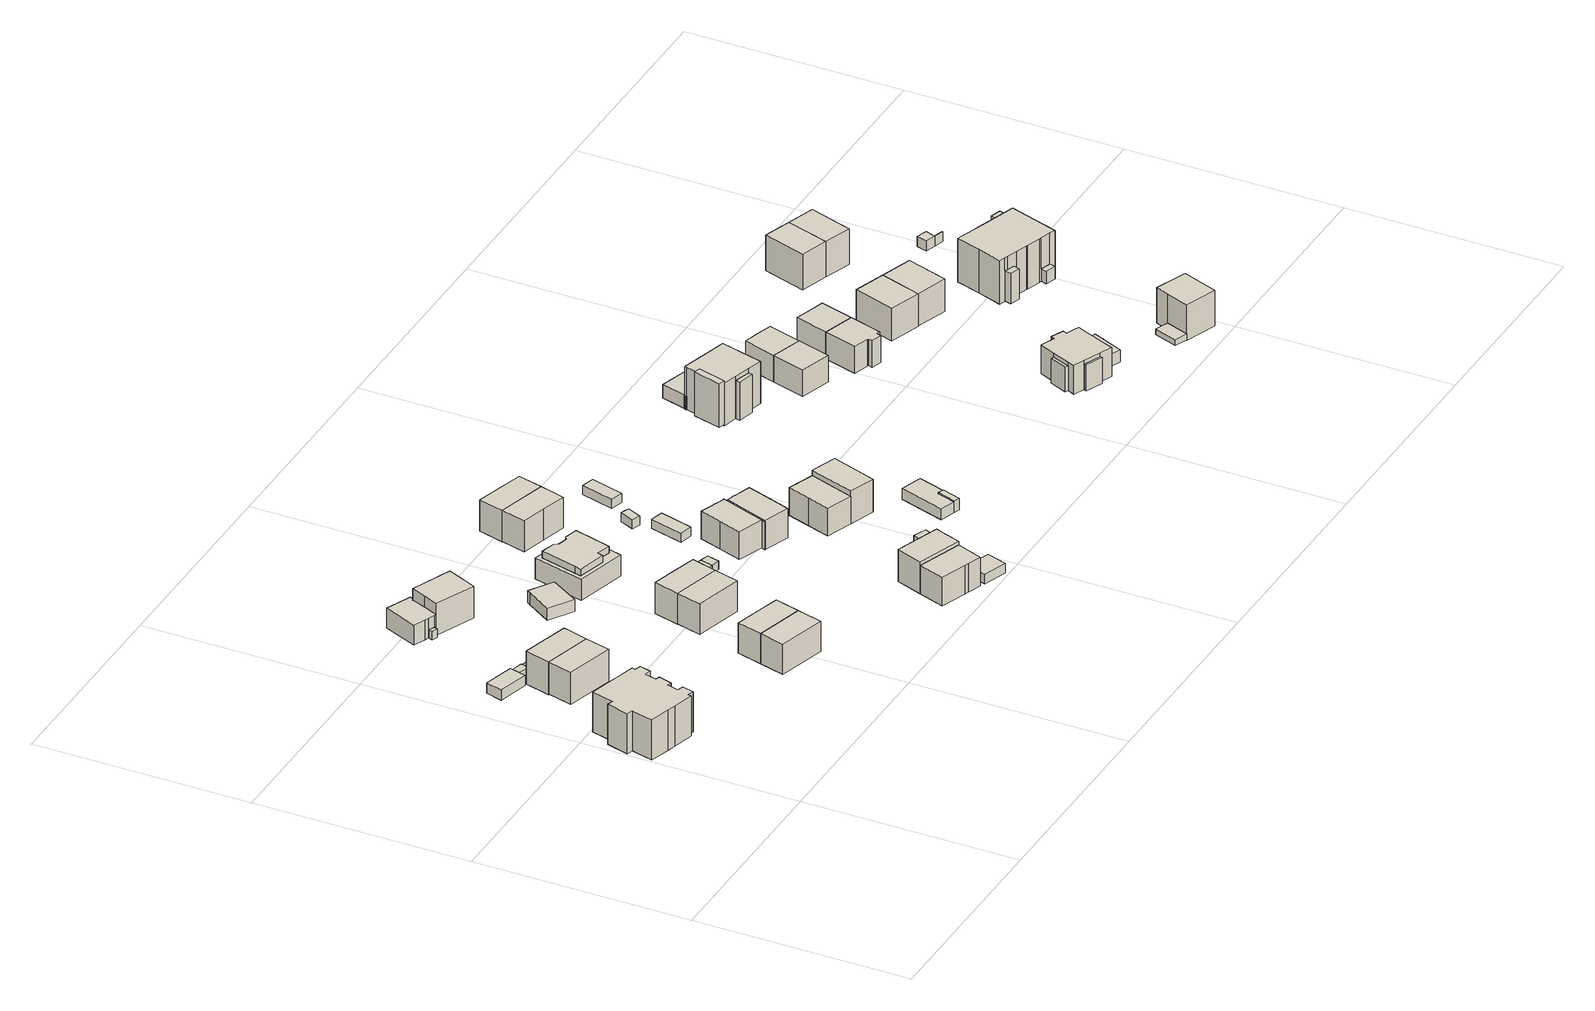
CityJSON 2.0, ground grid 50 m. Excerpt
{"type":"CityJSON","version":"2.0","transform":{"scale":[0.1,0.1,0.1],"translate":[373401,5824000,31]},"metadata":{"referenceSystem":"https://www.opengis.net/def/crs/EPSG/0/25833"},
"CityObjects":{
"building1":{"type":"Building","attributes":{"Gemeindeschluessel":"11000005","BezugspunktDach":"2200","function":"31001_1010","measuredHeight":11.23,"storeysAboveGround":1},"address":[{"country":"Germany","locality":"Berlin","thoroughfareNumber":"18","thoroughfareName":"Hamburger Straße"}],"geometry":[{"type":"Solid","lod":"1","boundaries":[[[[0,1,2,3,4,5,6,7,8,9,10,11,12,13,14,15,16,17,18,19,20,21,22,23]],[[24,25,26,27,28,29,30,31,32,33,34,35,36,37,38,39,40,41,42,43,44,45,46,47]],[[24,47,23,22]],[[25,24,22,21]],[[26,25,21,20]],[[27,26,20,19]],[[28,27,19,18]],[[29,28,18,17]],[[30,29,17,16]],[[31,30,16,15]],[[32,31,15,14]],[[33,32,14,13]],[[34,33,13,12]],[[35,34,12,11]],[[36,35,11,10]],[[37,36,10,9]],[[38,37,9,8]],[[39,38,8,7]],[[40,39,7,6]],[[41,40,6,5]],[[42,41,5,4]],[[43,42,4,3]],[[44,43,3,2]],[[45,44,2,1]],[[46,45,1,0]],[[47,46,0,23]]]]}]},
"building2":{"type":"Building","attributes":{"Gemeindeschluessel":"11000005","BezugspunktDach":"2200","function":"51009_1611","measuredHeight":2.42,"storeysAboveGround":0},"address":[{"country":"Germany","locality":"Berlin"}],"geometry":[{"type":"Solid","lod":"1","boundaries":[[[[48,49,50,51,52]],[[53,54,55,56,57]],[[53,57,52,51]],[[54,53,51,50]],[[55,54,50,49]],[[56,55,49,48]],[[57,56,48,52]]]]}]},
"building3":{"type":"Building","attributes":{"Gemeindeschluessel":"11000005","BezugspunktDach":"2200","function":"31001_1010","measuredHeight":9.14,"storeysAboveGround":1},"address":[{"country":"Germany","locality":"Berlin","thoroughfareNumber":"18E","thoroughfareName":"Hamburger Straße"}],"geometry":[{"type":"Solid","lod":"1","boundaries":[[[[58,59,60,61,62]],[[63,64,65,66,67]],[[63,67,62,61]],[[64,63,61,60]],[[65,64,60,59]],[[66,65,59,58]],[[67,66,58,62]]]]}]},
"building4":{"type":"Building","attributes":{"Gemeindeschluessel":"11000005","BezugspunktDach":"2200","function":"31001_1000","measuredHeight":2.07,"storeysAboveGround":1},"address":[{"country":"Germany","locality":"Berlin","thoroughfareNumber":"18F (2)","thoroughfareName":"Hamburger Straße"}],"geometry":[{"type":"Solid","lod":"1","boundaries":[[[[68,69,70,71,72,73]],[[74,75,76,77,78,79]],[[74,79,73,72]],[[75,74,72,71]],[[76,75,71,70]],[[77,76,70,69]],[[78,77,69,68]],[[79,78,68,73]]]]}]},
"building5":{"type":"Building","attributes":{"Gemeindeschluessel":"11000005","BezugspunktDach":"2200","function":"31001_1010","measuredHeight":9.33,"storeysAboveGround":1},"address":[{"country":"Germany","locality":"Berlin","thoroughfareNumber":"18F","thoroughfareName":"Hamburger Straße"}],"geometry":[{"type":"Solid","lod":"1","boundaries":[[[[59,80,81,82,61]],[[83,84,85,86,87]],[[83,87,61,82]],[[84,83,82,81]],[[85,84,81,80]],[[86,85,80,59]],[[87,86,59,61]]]]}]},
"building6":{"type":"Building","attributes":{"Gemeindeschluessel":"11000005","BezugspunktDach":"2200","function":"51009_1610","measuredHeight":1.87,"storeysAboveGround":0},"address":[{"country":"Germany","locality":"Berlin"}],"geometry":[{"type":"Solid","lod":"1","boundaries":[[[[88,89,70,69]],[[90,91,92,93]],[[90,93,69,70]],[[91,90,70,89]],[[92,91,89,88]],[[93,92,88,69]]]]}]},
"building7":{"type":"Building","attributes":{"Gemeindeschluessel":"11000005","BezugspunktDach":"2200","function":"51009_1610","measuredHeight":2,"storeysAboveGround":0},"address":[{"country":"Germany","locality":"Berlin"}],"geometry":[{"type":"Solid","lod":"1","boundaries":[[[[94,95,96,97]],[[98,99,100,101]],[[98,101,97,96]],[[99,98,96,95]],[[100,99,95,94]],[[101,100,94,97]]]]}]},
"building8":{"type":"Building","attributes":{"Gemeindeschluessel":"11000005","BezugspunktDach":"2200","function":"31001_1010","measuredHeight":8.6,"storeysAboveGround":1},"address":[{"country":"Germany","locality":"Berlin","thoroughfareNumber":"18A","thoroughfareName":"Hamburger Straße"}],"geometry":[{"type":"Solid","lod":"1","boundaries":[[[[102,103,104,105,106]],[[107,108,109,110,111]],[[107,111,106,105]],[[108,107,105,104]],[[109,108,104,103]],[[110,109,103,102]],[[111,110,102,106]]]]}]},
"building9":{"type":"Building","attributes":{"Gemeindeschluessel":"11000005","function":"31001_1010"},"address":[{"country":"Germany","locality":"Berlin","thoroughfareNumber":"20, 20A","thoroughfareName":"Hamburger Straße"}],"children":["building9-1","building9-2"]},
"building9-1":{"type":"BuildingPart","attributes":{"BezugspunktDach":"2200","measuredHeight":8.59,"storeysAboveGround":2},"parents":["building9"],"geometry":[{"type":"MultiSurface","lod":"1","boundaries":[[[112,113,114,115,116,117,118]],[[119,120,121,122,123,124,125]],[[126,127,118,117]],[[119,125,128,129]],[[130,131,126,117,116]],[[120,119,129,132]],[[133,131,132,134,135,121,120,116,115]],[[122,121,115,114]],[[123,122,114,113]],[[124,123,113,112]],[[125,124,112,118]],[[129,128,127,126]],[[132,129,126,131,130]],[[135,134,132,131,133]]]}]},
"building9-2":{"type":"BuildingPart","attributes":{"BezugspunktDach":"2200","measuredHeight":5.78,"storeysAboveGround":2},"parents":["building9"],"geometry":[{"type":"MultiSurface","lod":"1","boundaries":[[[136,137,138,127,131,133,139,140,141,142]],[[143,144,145,134,132,128,99,98,146,147]],[[143,147,142,141]],[[144,143,141,140]],[[145,144,140,139]],[[134,145,139,133]],[[99,128,127,138]],[[98,99,138,137]],[[146,98,137,136]],[[147,146,136,142]],[[132,134,133,131]],[[128,129,126,127]],[[132,148,131,126,149,129]]]}]},
"building10":{"type":"Building","attributes":{"Gemeindeschluessel":"11000005","BezugspunktDach":"2200","function":"31001_1010","measuredHeight":8.55,"storeysAboveGround":1},"address":[{"country":"Germany","locality":"Berlin","thoroughfareNumber":"18B","thoroughfareName":"Hamburger Straße"}],"geometry":[{"type":"Solid","lod":"1","boundaries":[[[[103,150,151,152,105]],[[153,154,155,109,107]],[[153,107,105,152]],[[154,153,152,151]],[[155,154,151,150]],[[109,155,150,103]],[[107,109,103,105]]]]}]},
"building11":{"type":"Building","attributes":{"Gemeindeschluessel":"11000005","BezugspunktDach":"2200","function":"31001_2463","measuredHeight":2.84,"storeysAboveGround":1},"address":[{"country":"Germany","locality":"Berlin","thoroughfareNumber":"18G (1)","thoroughfareName":"Hamburger Straße"}],"geometry":[{"type":"Solid","lod":"1","boundaries":[[[[156,157,158,159,160]],[[161,162,163,164,165]],[[161,165,160,159]],[[162,161,159,158]],[[163,162,158,157]],[[164,163,157,156]],[[165,164,156,160]]]]}]},
"building12":{"type":"Building","attributes":{"Gemeindeschluessel":"11000005","BezugspunktDach":"2200","function":"31001_1010","measuredHeight":8.73,"storeysAboveGround":1},"address":[{"country":"Germany","locality":"Berlin","thoroughfareNumber":"18C","thoroughfareName":"Hamburger Straße"}],"geometry":[{"type":"Solid","lod":"1","boundaries":[[[[166,167,168,169,170]],[[171,172,173,174,175]],[[171,175,170,169]],[[172,171,169,168]],[[173,172,168,167]],[[174,173,167,166]],[[175,174,166,170]]]]}]},
"building13":{"type":"Building","attributes":{"Gemeindeschluessel":"11000005","BezugspunktDach":"2200","function":"31001_1010","measuredHeight":8.84,"storeysAboveGround":1},"address":[{"country":"Germany","locality":"Berlin","thoroughfareNumber":"18D","thoroughfareName":"Hamburger Straße"}],"geometry":[{"type":"Solid","lod":"1","boundaries":[[[[167,176,177,178,169]],[[179,180,181,182,183]],[[179,183,169,178]],[[180,179,178,177]],[[181,180,177,176]],[[182,181,176,167]],[[183,182,167,169]]]]}]},
"building14":{"type":"Building","attributes":{"Gemeindeschluessel":"11000005","BezugspunktDach":"2200","function":"51009_1610","measuredHeight":5.02,"storeysAboveGround":0},"address":[{"country":"Germany","locality":"Berlin"}],"geometry":[{"type":"Solid","lod":"1","boundaries":[[[[184,185,186,187],[188,189,190,191,192,193,194,195,196,197]],[[198,199,200,201],[202,203,204,205,206,207,208,209,210,211]],[[198,201,187,186]],[[199,198,186,185]],[[200,199,185,184]],[[201,200,184,187]],[[202,211,197,196]],[[203,202,196,195]],[[204,203,195,194]],[[205,204,194,193]],[[206,205,193,192]],[[207,206,192,191]],[[208,207,191,190]],[[209,208,190,189]],[[210,209,189,188]],[[211,210,188,197]]]]}]},
"building15":{"type":"Building","attributes":{"Gemeindeschluessel":"11000005","BezugspunktDach":"2200","function":"31001_1010","measuredHeight":7.11,"storeysAboveGround":1},"address":[{"country":"Germany","locality":"Berlin","thoroughfareNumber":"18G","thoroughfareName":"Hamburger Straße"}],"geometry":[{"type":"Solid","lod":"1","boundaries":[[[[212,213,214,215,216,217,218,219,220,221,222,223]],[[224,225,226,227,228,229,230,231,232,233,234,235]],[[224,235,223,222]],[[225,224,222,221]],[[226,225,221,220]],[[227,226,220,219]],[[228,227,219,218]],[[229,228,218,217]],[[230,229,217,216]],[[231,230,216,215]],[[232,231,215,214]],[[233,232,214,213]],[[234,233,213,212]],[[235,234,212,223]]]]}]},
"building16":{"type":"Building","attributes":{"Gemeindeschluessel":"11000005","BezugspunktDach":"2200","function":"51009_1610","measuredHeight":2.02,"storeysAboveGround":0},"address":[{"country":"Germany","locality":"Berlin"}],"geometry":[{"type":"Solid","lod":"1","boundaries":[[[[236,237,238,239]],[[240,241,242,243]],[[240,243,239,238]],[[241,240,238,237]],[[242,241,237,236]],[[243,242,236,239]]]]}]},
"building17":{"type":"Building","attributes":{"Gemeindeschluessel":"11000005","BezugspunktDach":"2200","function":"31001_1010","measuredHeight":9.98,"storeysAboveGround":1},"address":[{"country":"Germany","locality":"Berlin","thoroughfareNumber":"35E","thoroughfareName":"Albrechtshofer Weg"}],"geometry":[{"type":"Solid","lod":"1","boundaries":[[[[244,245,246,247,248,249]],[[250,251,252,253,254,255]],[[250,255,249,248]],[[251,250,248,247]],[[252,251,247,246]],[[253,252,246,245]],[[254,253,245,244]],[[255,254,244,249]]]]}]},
"building18":{"type":"Building","attributes":{"Gemeindeschluessel":"11000005","BezugspunktDach":"2200","function":"31001_1000","measuredHeight":2.02,"storeysAboveGround":1},"address":[{"country":"Germany","locality":"Berlin","thoroughfareNumber":"18D (1)","thoroughfareName":"Hamburger Straße"}],"geometry":[{"type":"Solid","lod":"1","boundaries":[[[[256,257,237,236]],[[241,258,259,242]],[[241,242,236,237]],[[258,241,237,257]],[[259,258,257,256]],[[242,259,256,236]]]]}]},
"building19":{"type":"Building","attributes":{"Gemeindeschluessel":"11000005","BezugspunktDach":"2200","function":"31001_1010","measuredHeight":7.83,"storeysAboveGround":1},"address":[{"country":"Germany","locality":"Berlin","thoroughfareNumber":"35D","thoroughfareName":"Albrechtshofer Weg"}],"geometry":[{"type":"Solid","lod":"1","boundaries":[[[[260,261,262,263,264,265]],[[266,267,268,269,251,250]],[[266,250,265,264]],[[267,266,264,263]],[[268,267,263,262]],[[269,268,262,261]],[[251,269,261,260]],[[250,251,260,265]]]]}]},
"building20":{"type":"Building","attributes":{"Gemeindeschluessel":"11000005","BezugspunktDach":"2200","function":"31001_1010","measuredHeight":8.96,"storeysAboveGround":1},"address":[{"country":"Germany","locality":"Berlin","thoroughfareNumber":"22A","thoroughfareName":"Hamburger Straße"}],"geometry":[{"type":"Solid","lod":"1","boundaries":[[[[270,271,272,273,274,275]],[[276,277,278,279,280,281]],[[276,281,275,274]],[[277,276,274,273]],[[278,277,273,272]],[[279,278,272,271]],[[280,279,271,270]],[[281,280,270,275]]]]}]},
"building21":{"type":"Building","attributes":{"Gemeindeschluessel":"11000005","BezugspunktDach":"2200","function":"51009_1611","measuredHeight":2.34,"storeysAboveGround":0},"address":[{"country":"Germany","locality":"Berlin"}],"geometry":[{"type":"Solid","lod":"1","boundaries":[[[[282,283,284,285]],[[286,287,288,289]],[[286,289,285,284]],[[287,286,284,283]],[[288,287,283,282]],[[289,288,282,285]]]]}]},
"building22":{"type":"Building","attributes":{"Gemeindeschluessel":"11000005","BezugspunktDach":"2200","function":"31001_1010","measuredHeight":8.99,"storeysAboveGround":1},"address":[{"country":"Germany","locality":"Berlin","thoroughfareNumber":"22B","thoroughfareName":"Hamburger Straße"}],"geometry":[{"type":"Solid","lod":"1","boundaries":[[[[272,290,291,292,274]],[[293,294,295,296,297]],[[293,297,274,292]],[[294,293,292,291]],[[295,294,291,290]],[[296,295,290,272]],[[297,296,272,274]]]]}]},
"building23":{"type":"Building","attributes":{"Gemeindeschluessel":"11000005","BezugspunktDach":"2200","function":"31001_1010","measuredHeight":8.95,"storeysAboveGround":1},"address":[{"country":"Germany","locality":"Berlin","thoroughfareNumber":"35C","thoroughfareName":"Albrechtshofer Weg"}],"geometry":[{"type":"Solid","lod":"1","boundaries":[[[[298,299,300,301,302,303,304,305,306,307,308,309]],[[310,311,312,313,314,315,316,317,318,319,320,321]],[[310,321,309,308]],[[311,310,308,307]],[[312,311,307,306]],[[313,312,306,305]],[[314,313,305,304]],[[315,314,304,303]],[[316,315,303,302]],[[317,316,302,301]],[[318,317,301,300]],[[319,318,300,299]],[[320,319,299,298]],[[321,320,298,309]]]]}]},
"building24":{"type":"Building","attributes":{"Gemeindeschluessel":"11000005","BezugspunktDach":"2200","function":"31001_2463","measuredHeight":2.45,"storeysAboveGround":1},"address":[{"country":"Germany","locality":"Berlin","thoroughfareNumber":"35C (1)","thoroughfareName":"Albrechtshofer Weg"}],"geometry":[{"type":"Solid","lod":"1","boundaries":[[[[322,323,324,325,326]],[[327,328,329,330,331]],[[327,331,326,325]],[[328,327,325,324]],[[329,328,324,323]],[[330,329,323,322]],[[331,330,322,326]]]]}]},
"building25":{"type":"Building","attributes":{"Gemeindeschluessel":"11000005","BezugspunktDach":"2200","function":"31001_1000","measuredHeight":2.67,"storeysAboveGround":1},"address":[{"country":"Germany","locality":"Berlin","thoroughfareNumber":"22A (1)","thoroughfareName":"Hamburger Straße"}],"geometry":[{"type":"Solid","lod":"1","boundaries":[[[[332,333,334,335,336]],[[337,338,339,340,341]],[[337,341,336,335]],[[338,337,335,334]],[[339,338,334,333]],[[340,339,333,332]],[[341,340,332,336]]]]}]},
"building26":{"type":"Building","attributes":{"Gemeindeschluessel":"11000005","BezugspunktDach":"2200","function":"31001_2463","measuredHeight":3.74,"storeysAboveGround":1},"address":[{"country":"Germany","locality":"Berlin","thoroughfareNumber":"35D (1)","thoroughfareName":"Albrechtshofer Weg"}],"geometry":[{"type":"Solid","lod":"1","boundaries":[[[[342,343,344,345]],[[346,347,348,349]],[[346,349,345,344]],[[347,346,344,343]],[[348,347,343,342]],[[349,348,342,345]]]]}]},
"building27":{"type":"Building","attributes":{"Gemeindeschluessel":"11000005","BezugspunktDach":"2200","function":"31001_1010","measuredHeight":8.94,"storeysAboveGround":1},"address":[{"country":"Germany","locality":"Berlin","thoroughfareNumber":"35B","thoroughfareName":"Albrechtshofer Weg"}],"geometry":[{"type":"Solid","lod":"1","boundaries":[[[[350,351,352,353,354,355,356,357,358,359,360]],[[361,316,362,363,364,365,366,367,368,369,318]],[[361,318,360,359]],[[316,361,359,358]],[[362,316,358,357]],[[363,362,357,356]],[[364,363,356,355]],[[365,364,355,354]],[[366,365,354,353]],[[367,366,353,352]],[[368,367,352,351]],[[369,368,351,350]],[[318,369,350,360]]]]}]},
"building28":{"type":"Building","attributes":{"Gemeindeschluessel":"11000005","BezugspunktDach":"2200","function":"31001_2463","measuredHeight":2.38,"storeysAboveGround":1},"address":[{"country":"Germany","locality":"Berlin","thoroughfareNumber":"35B (1)","thoroughfareName":"Albrechtshofer Weg"}],"geometry":[{"type":"Solid","lod":"1","boundaries":[[[[370,371,372,373]],[[374,375,376,377]],[[374,377,373,372]],[[375,374,372,371]],[[376,375,371,370]],[[377,376,370,373]]]]}]},
"building29":{"type":"Building","attributes":{"Gemeindeschluessel":"11000005","BezugspunktDach":"2200","function":"31001_1010","measuredHeight":9.23,"storeysAboveGround":1},"address":[{"country":"Germany","locality":"Berlin","thoroughfareNumber":"35A","thoroughfareName":"Albrechtshofer Weg"}],"geometry":[{"type":"Solid","lod":"1","boundaries":[[[[378,379,380,381,382,383]],[[384,385,386,387,388,389]],[[384,389,383,382]],[[385,384,382,381]],[[386,385,381,380]],[[387,386,380,379]],[[388,387,379,378]],[[389,388,378,383]]]]}]},
"building30":{"type":"Building","attributes":{"Gemeindeschluessel":"11000005","BezugspunktDach":"2200","function":"31001_2463","measuredHeight":2.2,"storeysAboveGround":1},"address":[{"country":"Germany","locality":"Berlin","thoroughfareNumber":"36C (1)","thoroughfareName":"Albrechtshofer Weg"}],"geometry":[{"type":"Solid","lod":"1","boundaries":[[[[390,391,392,393]],[[394,395,396,397]],[[394,397,393,392]],[[395,394,392,391]],[[396,395,391,390]],[[397,396,390,393]]]]}]},
"building31":{"type":"Building","attributes":{"Gemeindeschluessel":"11000005","BezugspunktDach":"2200","function":"31001_1010","measuredHeight":8.79,"storeysAboveGround":1},"address":[{"country":"Germany","locality":"Berlin","thoroughfareNumber":"35","thoroughfareName":"Albrechtshofer Weg"}],"geometry":[{"type":"Solid","lod":"1","boundaries":[[[[398,399,400,401,402,403]],[[404,405,406,407,408,409]],[[404,409,403,402]],[[405,404,402,401]],[[406,405,401,400]],[[407,406,400,399]],[[408,407,399,398]],[[409,408,398,403]]]]}]},
"building32":{"type":"Building","attributes":{"Gemeindeschluessel":"11000005","BezugspunktDach":"2200","function":"51009_1610","measuredHeight":2.84,"storeysAboveGround":0},"address":[{"country":"Germany","locality":"Berlin"}],"geometry":[{"type":"Solid","lod":"1","boundaries":[[[[410,411,412,413]],[[414,415,416,417]],[[414,417,413,412]],[[415,414,412,411]],[[416,415,411,410]],[[417,416,410,413]]]]}]},
"building33":{"type":"Building","attributes":{"Gemeindeschluessel":"11000005","BezugspunktDach":"2200","function":"31001_1010","measuredHeight":2.65,"storeysAboveGround":1},"address":[{"country":"Germany","locality":"Berlin","thoroughfareNumber":"33","thoroughfareName":"Albrechtshofer Weg"}],"geometry":[{"type":"Solid","lod":"1","boundaries":[[[[418,419,420,421,422,423]],[[424,425,415,414,417,426]],[[424,426,423,422]],[[425,424,422,421]],[[415,425,421,420]],[[414,415,420,419]],[[417,414,419,418]],[[426,417,418,423]]]]}]},
"building34":{"type":"Building","attributes":{"Gemeindeschluessel":"11000005","BezugspunktDach":"2200","function":"51009_1610","measuredHeight":10.6,"storeysAboveGround":0},"address":[{"country":"Germany","locality":"Berlin"}],"geometry":[{"type":"Solid","lod":"1","boundaries":[[[[427,428,429,430,431]],[[432,433,434,435,436]],[[432,436,431,430]],[[433,432,430,429]],[[434,433,429,428]],[[435,434,428,427]],[[436,435,427,431]]]]}]},
"building35":{"type":"Building","attributes":{"Gemeindeschluessel":"11000005","BezugspunktDach":"2200","function":"51009_1610","measuredHeight":9.2,"storeysAboveGround":0},"address":[{"country":"Germany","locality":"Berlin"}],"geometry":[{"type":"Solid","lod":"1","boundaries":[[[[437,438,439,440]],[[441,442,443,444]],[[441,444,440,439]],[[442,441,439,438]],[[443,442,438,437]],[[444,443,437,440]]]]}]},
"building36":{"type":"Building","attributes":{"Gemeindeschluessel":"11000005","BezugspunktDach":"2200","function":"31001_1010","measuredHeight":12.15,"storeysAboveGround":2},"address":[{"country":"Germany","locality":"Berlin","thoroughfareNumber":"34A","thoroughfareName":"Albrechtshofer Weg"}],"geometry":[{"type":"Solid","lod":"1","boundaries":[[[[445,446,447,448,449,450,451,452,453,454,455,456]],[[457,458,459,460,461,462,463,464,465,442,441,466]],[[457,466,456,455]],[[458,457,455,454]],[[459,458,454,453]],[[460,459,453,452]],[[461,460,452,451]],[[462,461,451,450]],[[463,462,450,449]],[[464,463,449,448]],[[465,464,448,447]],[[442,465,447,446]],[[441,442,446,445]],[[466,441,445,456]]]]}]},
"building37":{"type":"Building","attributes":{"Gemeindeschluessel":"11000005","BezugspunktDach":"2200","function":"31001_2463","measuredHeight":3.17,"storeysAboveGround":1},"address":[{"country":"Germany","locality":"Berlin","thoroughfareNumber":"34A (1)","thoroughfareName":"Albrechtshofer Weg"}],"geometry":[{"type":"Solid","lod":"1","boundaries":[[[[467,468,469,470,471,472,473,474]],[[475,476,477,478,462,461,460,479]],[[475,479,474,473]],[[476,475,473,472]],[[477,476,472,471]],[[478,477,471,470]],[[462,478,470,469]],[[461,462,469,468]],[[460,461,468,467]],[[479,460,467,474]]]]}]},
"building38":{"type":"Building","attributes":{"Gemeindeschluessel":"11000005","BezugspunktDach":"2200","function":"51009_1610","measuredHeight":3.17,"storeysAboveGround":0},"address":[{"country":"Germany","locality":"Berlin"}],"geometry":[{"type":"Solid","lod":"1","boundaries":[[[[480,481,470,469]],[[478,482,463,462]],[[478,462,469,470]],[[482,478,470,481]],[[463,482,481,480]],[[462,463,480,469]]]]}]},
"building39":{"type":"Building","attributes":{"Gemeindeschluessel":"11000005","BezugspunktDach":"2200","function":"31001_1010","measuredHeight":7.9,"storeysAboveGround":1},"address":[{"country":"Germany","locality":"Berlin","thoroughfareNumber":"32G","thoroughfareName":"Albrechtshofer Weg"}],"geometry":[{"type":"Solid","lod":"1","boundaries":[[[[483,484,485,486,487]],[[488,489,490,491,492]],[[488,492,487,486]],[[489,488,486,485]],[[490,489,485,484]],[[491,490,484,483]],[[492,491,483,487]]]]}]},
"building40":{"type":"Building","attributes":{"Gemeindeschluessel":"11000005","BezugspunktDach":"2200","function":"31001_1010","measuredHeight":7.9,"storeysAboveGround":1},"address":[{"country":"Germany","locality":"Berlin","thoroughfareNumber":"32F","thoroughfareName":"Albrechtshofer Weg"}],"geometry":[{"type":"Solid","lod":"1","boundaries":[[[[484,493,494,495,486]],[[496,497,498,490,488]],[[496,488,486,495]],[[497,496,495,494]],[[498,497,494,493]],[[490,498,493,484]],[[488,490,484,486]]]]}]},
"building41":{"type":"Building","attributes":{"Gemeindeschluessel":"11000005","BezugspunktDach":"2200","function":"31001_1010","measuredHeight":7.92,"storeysAboveGround":1},"address":[{"country":"Germany","locality":"Berlin","thoroughfareNumber":"32","thoroughfareName":"Albrechtshofer Weg"}],"geometry":[{"type":"Solid","lod":"1","boundaries":[[[[499,500,501,502,503,504,505,506,507,508]],[[509,510,511,512,513,514,515,516,517,518]],[[509,518,508,507]],[[510,509,507,506]],[[511,510,506,505]],[[512,511,505,504]],[[513,512,504,503]],[[514,513,503,502]],[[515,514,502,501]],[[516,515,501,500]],[[517,516,500,499]],[[518,517,499,508]]]]}]},
"building42":{"type":"Building","attributes":{"Gemeindeschluessel":"11000005","function":"31001_1010"},"address":[{"country":"Germany","locality":"Berlin","thoroughfareNumber":"31","thoroughfareName":"Albrechtshofer Weg"}],"children":["building42-1","building42-2","building42-3"]},
"building42-1":{"type":"BuildingPart","attributes":{"BezugspunktDach":"2200","measuredHeight":8.11,"storeysAboveGround":2},"parents":["building42"],"geometry":[{"type":"MultiSurface","lod":"1","boundaries":[[[519,520,521,522,523,524,525,526,527,528,529,530,531,532]],[[533,534,535,536,537,538,539,540,541,542,543,544,545,546]],[[547,533,546,532,531]],[[548,547,533,534,533,531,530]],[[535,534,530,529]],[[536,535,529,528]],[[537,536,528,527]],[[538,537,527,526]],[[539,538,526,525]],[[540,539,525,524]],[[541,540,524,523]],[[542,541,523,522]],[[543,542,522,521]],[[544,543,521,520]],[[545,544,549,544,545,550,551,520,519]],[[546,545,519,532]],[[551,550,545,544,549]]]}]},
"building42-2":{"type":"BuildingPart","attributes":{"BezugspunktDach":"2200","measuredHeight":6.04,"storeysAboveGround":2},"parents":["building42"],"geometry":[{"type":"MultiSurface","lod":"1","boundaries":[[[547,548,552,553]],[[554,534,533,555]],[[554,555,553,552]],[[534,554,552,548]],[[555,533,547,553]],[[533,534,556,548,547]]]}]},
"building42-3":{"type":"BuildingPart","attributes":{"BezugspunktDach":"2200","measuredHeight":6.2,"storeysAboveGround":2},"parents":["building42"],"geometry":[{"type":"Solid","lod":"1","boundaries":[[[[557,551,550,558]],[[545,544,559,560]],[[545,560,558,550]],[[559,544,551,557]],[[560,559,557,558]],[[545,550,551,544]]]]}]},
"building43":{"type":"Building","attributes":{"Gemeindeschluessel":"11000005","BezugspunktDach":"2200","function":"31001_1010","measuredHeight":8.05,"storeysAboveGround":1},"address":[{"country":"Germany","locality":"Berlin","thoroughfareNumber":"32A","thoroughfareName":"Albrechtshofer Weg"}],"geometry":[{"type":"Solid","lod":"1","boundaries":[[[[505,561,562,563,507]],[[564,565,566,567,568]],[[564,568,507,563]],[[565,564,563,562]],[[566,565,562,561]],[[567,566,561,505]],[[568,567,505,507]]]]}]},
"building44":{"type":"Building","attributes":{"Gemeindeschluessel":"11000005","BezugspunktDach":"2200","function":"31001_2463","measuredHeight":2.89,"storeysAboveGround":1},"address":[{"country":"Germany","locality":"Berlin","thoroughfareNumber":"31 (1)","thoroughfareName":"Albrechtshofer Weg"}],"geometry":[{"type":"Solid","lod":"1","boundaries":[[[[569,570,571,572,573,574]],[[575,576,577,578,579,580]],[[575,580,574,573]],[[576,575,573,572]],[[577,576,572,571]],[[578,577,571,570]],[[579,578,570,569]],[[580,579,569,574]]]]}]},
"building45":{"type":"Building","attributes":{"Gemeindeschluessel":"11000005","BezugspunktDach":"2200","function":"31001_1010","measuredHeight":9.52,"storeysAboveGround":2},"address":[{"country":"Germany","locality":"Berlin","thoroughfareNumber":"30D","thoroughfareName":"Albrechtshofer Weg"}],"geometry":[{"type":"Solid","lod":"1","boundaries":[[[[581,582,583,584,585]],[[586,587,588,589,590]],[[586,590,585,584]],[[587,586,584,583]],[[588,587,583,582]],[[589,588,582,581]],[[590,589,581,585]]]]}]},
"building46":{"type":"Building","attributes":{"Gemeindeschluessel":"11000005","BezugspunktDach":"2200","function":"31001_2463","measuredHeight":1.44,"storeysAboveGround":1},"address":[{"country":"Germany","locality":"Berlin","thoroughfareNumber":"29 (1)","thoroughfareName":"Albrechtshofer Weg"}],"geometry":[{"type":"Solid","lod":"1","boundaries":[[[[591,592,593,594]],[[595,596,597,598]],[[595,598,594,593]],[[596,595,593,592]],[[597,596,592,591]],[[598,597,591,594]]]]}]},
"building47":{"type":"Building","attributes":{"Gemeindeschluessel":"11000005","BezugspunktDach":"2200","function":"31001_1010","measuredHeight":9.35,"storeysAboveGround":2},"address":[{"country":"Germany","locality":"Berlin","thoroughfareNumber":"30C","thoroughfareName":"Albrechtshofer Weg"}],"geometry":[{"type":"Solid","lod":"1","boundaries":[[[[599,600,583,581]],[[601,602,603,604]],[[601,604,581,583]],[[602,601,583,600]],[[603,602,600,599]],[[604,603,599,581]]]]}]},
"building48":{"type":"Building","attributes":{"Gemeindeschluessel":"11000005","BezugspunktDach":"2200","function":"31001_1010","measuredHeight":9.27,"storeysAboveGround":1},"address":[{"country":"Germany","locality":"Berlin","thoroughfareNumber":"29","thoroughfareName":"Albrechtshofer Weg"}],"geometry":[{"type":"Solid","lod":"1","boundaries":[[[[605,606,607,608,609,610,611]],[[612,613,614,615,616,617,618]],[[612,618,611,610]],[[613,612,610,609]],[[614,613,609,608]],[[615,614,608,607]],[[616,615,607,606]],[[617,616,606,605]],[[618,617,605,611]]]]}]},
"building49":{"type":"Building","attributes":{"Gemeindeschluessel":"11000005","BezugspunktDach":"2200","function":"51009_1610","measuredHeight":3.9,"storeysAboveGround":0},"address":[{"country":"Germany","locality":"Berlin"}],"geometry":[{"type":"Solid","lod":"1","boundaries":[[[[619,620,621,622]],[[623,624,615,625]],[[623,625,622,621]],[[624,623,621,620]],[[615,624,620,619]],[[625,615,619,622]]]]}]},
"building50":{"type":"Building","attributes":{"Gemeindeschluessel":"11000005","BezugspunktDach":"2200","function":"31001_1010","measuredHeight":9.46,"storeysAboveGround":1},"address":[{"country":"Germany","locality":"Berlin","thoroughfareNumber":"30B","thoroughfareName":"Albrechtshofer Weg"}],"geometry":[{"type":"Solid","lod":"1","boundaries":[[[[626,627,628,629]],[[630,631,632,633]],[[630,633,629,628]],[[631,630,628,627]],[[632,631,627,626]],[[633,632,626,629]]]]}]},
"building51":{"type":"Building","attributes":{"Gemeindeschluessel":"11000005","BezugspunktDach":"2200","function":"31001_1010","measuredHeight":9.46,"storeysAboveGround":1},"address":[{"country":"Germany","locality":"Berlin","thoroughfareNumber":"30A","thoroughfareName":"Albrechtshofer Weg"}],"geometry":[{"type":"Solid","lod":"1","boundaries":[[[[634,635,627,626]],[[631,636,637,632]],[[631,632,626,627]],[[636,631,627,635]],[[637,636,635,634]],[[632,637,634,626]]]]}]},
"building52":{"type":"Building","attributes":{"Gemeindeschluessel":"11000005","function":"31001_1010"},"address":[{"country":"Germany","locality":"Berlin","thoroughfareNumber":"28","thoroughfareName":"Albrechtshofer Weg"}],"children":["building52-1","building52-2","building52-3","building52-4","building52-5"]},
"building52-1":{"type":"BuildingPart","attributes":{"BezugspunktDach":"2200","measuredHeight":11.68,"storeysAboveGround":2},"parents":["building52"],"geometry":[{"type":"MultiSurface","lod":"1","boundaries":[[[638,639,640,641,642,643,644,645,646,647,648,649,650,651,652,653,654]],[[655,656,657,658,659,660,661,662,663,664,665,666,667,668,669,670,671]],[[655,671,654,653]],[[656,655,653,652]],[[672,673,674,675,657,656,652,651]],[[658,657,651,650],[676,677,672,675]],[[659,658,650,649]],[[660,659,649,648],[678,679,680,681]],[[661,660,648,647]],[[662,661,647,646]],[[663,662,646,645]],[[664,663,645,644],[682,683,684,685]],[[665,664,644,643]],[[666,665,643,642]],[[667,666,642,641]],[[668,667,641,640]],[[686,687,688,689,669,668,640,639]],[[670,669,639,638],[690,691,686,689]],[[671,670,638,654]],[[675,674,673,672]],[[672,677,676,675]],[[680,679,678,681]],[[684,683,682,685]],[[689,688,687,686]],[[686,691,690,689]]]}]},
"building52-2":{"type":"BuildingPart","attributes":{"BezugspunktDach":"2200","measuredHeight":7.3,"storeysAboveGround":2},"parents":["building52"],"geometry":[{"type":"MultiSurface","lod":"1","boundaries":[[[692,687,691,693]],[[690,688,694,695]],[[690,695,693,691]],[[694,688,687,692]],[[695,694,692,693]],[[688,689,686,687]],[[690,691,686,689]]]}]},
"building52-3":{"type":"BuildingPart","attributes":{"BezugspunktDach":"2200","measuredHeight":7.06,"storeysAboveGround":2},"parents":["building52"],"geometry":[{"type":"MultiSurface","lod":"1","boundaries":[[[677,696,697,673]],[[698,699,676,674]],[[698,674,673,697]],[[699,698,697,696]],[[676,699,696,677]],[[674,675,672,673]],[[676,677,672,675]]]}]},
"building52-4":{"type":"BuildingPart","attributes":{"BezugspunktDach":"2200","measuredHeight":9.74,"storeysAboveGround":2},"parents":["building52"],"geometry":[{"type":"Solid","lod":"1","boundaries":[[[[680,700,701,681]],[[702,703,679,678]],[[702,678,681,701]],[[703,702,701,700]],[[679,703,700,680]],[[678,679,680,681]]]]}]},
"building52-5":{"type":"BuildingPart","attributes":{"BezugspunktDach":"2200","measuredHeight":3,"storeysAboveGround":2},"parents":["building52"],"geometry":[{"type":"MultiSurface","lod":"1","boundaries":[[[704,685,684,705]],[[683,682,706,707]],[[683,707,705,684]],[[706,682,685,704]],[[707,706,704,705]],[[683,708,684,685,682]]]}]},
"building53":{"type":"Building","attributes":{"Gemeindeschluessel":"11000005","BezugspunktDach":"2200","function":"51009_1610","measuredHeight":2.4,"storeysAboveGround":0},"address":[{"country":"Germany","locality":"Berlin"}],"geometry":[{"type":"Solid","lod":"1","boundaries":[[[[709,710,711,712,713,714,715]],[[716,717,718,719,720,721,722]],[[716,722,715,714]],[[717,716,714,713]],[[718,717,713,712]],[[719,718,712,711]],[[720,719,711,710]],[[721,720,710,709]],[[722,721,709,715]]]]}]}
},
"vertices":[
[19,390,104],[5,339,104],[53,326,104],[74,320,104],[122,307,104],[124,315,104],[138,311,104],[145,338,104],[131,342,104],[138,369,104],[148,366,104],[157,397,104],[147,400,104],[154,428,104],[169,424,104],[176,450,104],[161,454,104],[164,462,104],[116,475,104],[95,481,104],[47,494,104],[33,442,104],[19,446,104],[4,394,104],[19,446,7],[33,442,7],[47,494,7],[95,481,7],[116,475,7],[164,462,7],[161,454,7],[176,450,7],[169,424,7],[154,428,7],[147,400,7],[157,397,7],[148,366,7],[138,369,7],[131,342,7],[145,338,7],[138,311,7],[124,315,7],[122,307,7],[74,320,7],[53,326,7],[5,339,7],[19,390,7],[4,394,7],
[141,694,33],[150,730,33],[151,733,33],[81,752,33],[70,714,33],[81,752,8],[151,733,8],[150,730,8],[141,694,8],[70,714,8],
[226,546,89],[242,605,89],[186,620,89],[130,635,89],[114,577,89],[130,635,11],[186,620,11],[242,605,11],[226,546,11],[114,577,11],
[174,703,31],[174,704,31],[178,719,31],[179,722,31],[153,729,31],[148,710,31],[153,729,10],[179,722,10],[178,719,10],[174,704,10],[174,703,10],[148,710,10],
[258,663,89],[202,679,89],[146,694,89],[146,694,9],[202,679,9],[258,663,9],[242,605,9],[130,635,9],
[191,699,31],[196,715,31],[178,719,12],[196,715,12],[191,699,12],[174,704,12],
[225,936,28],[229,944,28],[215,950,28],[212,941,28],[215,950,8],[229,944,8],[225,936,8],[212,941,8],
[521,210,83],[537,269,83],[481,284,83],[425,299,83],[409,241,83],[425,299,10],[481,284,10],[537,269,10],[521,210,10],[409,241,10],
[326,903,83],[341,937,83],[356,972,83],[264,1010,83],[263,1010,83],[249,976,83],[234,942,83],[249,976,6],[263,1010,6],[264,1010,6],[356,972,6],[341,937,6],[326,903,6],[234,942,6],[249,976,56],[234,942,56],[234,942,8],[249,976,8],[263,1010,11],[263,1010,56],[263,1010,8],[264,1010,56],[264,1010,8],[264,1010,24],
[206,954,56],[215,950,56],[229,944,56],[270,1019,56],[239,1032,56],[211,1044,56],[177,966,56],[211,1044,8],[239,1032,8],[270,1019,8],[206,954,8],[177,966,8],[263,1010,45],[249,976,15],
[553,327,83],[497,343,83],[441,358,83],[441,358,10],[497,343,10],[553,327,10],
[441,730,34],[482,797,34],[428,831,34],[422,822,34],[386,765,34],[422,822,5],[428,831,5],[482,797,5],[441,730,5],[386,765,5],
[581,430,84],[597,488,84],[541,503,84],[485,518,84],[469,460,84],[485,518,10],[541,503,10],[597,488,10],[581,430,10],[469,460,10],
[613,546,84],[557,562,84],[501,577,84],[501,577,9],[557,562,9],[613,546,9],[597,488,9],[485,518,9],
[601,704,57],[633,823,57],[514,856,57],[482,736,57],[597,729,57],[564,739,57],[560,725,57],[494,743,57],[521,843,57],[554,834,57],[559,825,57],[581,819,57],[590,824,57],[621,816,57],[514,856,6],[633,823,6],[601,704,6],[482,736,6],[590,824,6],[581,819,6],[559,825,6],[554,834,6],[521,843,6],[494,743,6],[560,725,6],[564,739,6],[597,729,6],[621,816,6],
[560,725,73],[564,739,73],[597,729,73],[621,816,73],[590,824,73],[581,819,73],[569,822,73],[559,825,73],[554,834,73],[521,843,73],[498,757,73],[494,743,73],[498,757,9],[521,843,9],[554,834,9],[559,825,9],[569,822,9],[581,819,9],[590,824,9],[621,816,9],[597,729,9],[564,739,9],[560,725,9],[494,743,9],
[692,542,26],[699,571,26],[689,574,26],[682,545,26],[689,574,6],[699,571,6],[692,542,6],[682,545,6],
[847,43,78],[857,40,78],[889,29,78],[911,89,78],[807,125,78],[786,65,78],[807,125,9],[911,89,9],[889,29,9],[857,40,9],[847,43,9],[786,65,9],
[712,537,26],[720,566,26],[720,566,6],[712,537,6],
[911,89,87],[922,123,87],[926,134,87],[932,150,87],[829,186,87],[807,125,87],[829,186,9],[932,150,9],[926,134,9],[922,123,9],
[646,902,86],[704,886,86],[720,944,86],[662,960,86],[604,976,86],[588,918,86],[604,976,11],[662,960,11],[720,944,11],[704,886,11],[646,902,11],[588,918,11],
[956,6,31],[972,52,31],[917,73,31],[900,25,31],[917,73,8],[972,52,8],[956,6,8],[900,25,8],
[735,1002,86],[678,1018,86],[620,1034,86],[620,1034,10],[678,1018,10],[735,1002,10],[720,944,10],[604,976,10],
[821,493,75],[817,483,75],[818,483,75],[840,545,75],[855,587,75],[858,597,75],[845,601,75],[835,605,75],[828,607,75],[797,618,75],[779,566,75],[761,514,75],[779,566,8],[797,618,8],[828,607,8],[835,605,8],[845,601,8],[858,597,8],[855,587,8],[840,545,8],[818,483,8],[817,483,8],[821,493,8],[761,514,8],
[795,641,31],[816,718,31],[801,722,31],[786,726,31],[765,648,31],[786,726,9],[801,722,9],[816,718,9],[795,641,9],[765,648,9],
[786,753,31],[801,785,31],[791,789,31],[781,793,31],[767,760,31],[781,793,9],[791,789,9],[801,785,9],[786,753,9],[767,760,9],
[968,152,38],[988,203,38],[958,215,38],[937,163,38],[958,215,6],[988,203,6],[968,152,6],[937,163,6],
[878,462,79],[896,514,79],[914,567,79],[882,578,79],[881,578,79],[871,582,79],[869,583,79],[866,583,79],[855,587,79],[836,535,79],[818,483,79],[836,535,8],[866,583,8],[869,583,8],[871,582,8],[881,578,8],[882,578,8],[914,567,8],[896,514,8],[878,462,8],
[928,513,33],[954,588,33],[926,598,33],[900,523,33],[926,598,9],[954,588,9],[928,513,9],[900,523,9],
[980,369,76],[998,422,76],[1016,474,76],[955,496,76],[937,443,76],[919,391,76],[937,443,9],[955,496,9],[1016,474,9],[998,422,9],[980,369,9],[919,391,9],
[844,822,33],[865,899,33],[835,907,33],[814,830,33],[835,907,11],[865,899,11],[844,822,11],[814,830,11],
[1040,348,89],[1077,453,89],[1046,464,89],[1023,472,89],[1016,474,89],[980,369,89],[1016,474,10],[1023,472,10],[1046,464,10],[1077,453,10],[1040,348,10],[980,369,10],
[1131,197,34],[1145,240,34],[1131,245,34],[1117,201,34],[1131,245,6],[1145,240,6],[1131,197,6],[1117,201,6],
[1117,201,32],[1131,245,32],[1145,240,32],[1165,303,32],[1115,319,32],[1081,213,32],[1115,319,6],[1165,303,6],[1081,213,6],
[1193,762,122],[1211,827,122],[1206,829,122],[1196,831,122],[1178,766,122],[1196,831,16],[1206,829,16],[1211,827,16],[1193,762,16],[1178,766,16],
[1264,733,105],[1266,742,105],[1228,753,105],[1225,743,105],[1228,753,13],[1266,742,13],[1264,733,13],[1225,743,13],
[1228,753,115],[1266,742,115],[1301,733,115],[1314,782,115],[1328,832,115],[1279,845,115],[1215,863,115],[1214,858,115],[1206,829,115],[1211,827,115],[1206,812,115],[1193,762,115],[1206,812,13],[1211,827,13],[1206,829,13],[1214,858,13],[1215,863,13],[1279,845,13],[1328,832,13],[1314,782,13],[1301,733,13],[1193,762,13],
[1214,858,45],[1215,863,45],[1279,845,45],[1295,903,45],[1232,921,45],[1216,864,45],[1215,864,45],[1213,858,45],[1215,864,13],[1216,864,13],[1232,921,13],[1295,903,13],[1213,858,13],
[1328,832,45],[1344,890,45],[1344,890,13],
[1436,646,77],[1459,723,77],[1423,734,77],[1387,745,77],[1364,668,77],[1387,745,12],[1423,734,12],[1459,723,12],[1436,646,12],[1364,668,12],
[1482,800,77],[1446,811,77],[1410,821,77],[1410,821,12],[1446,811,12],[1482,800,12],
[1524,600,78],[1527,599,78],[1524,589,78],[1548,582,78],[1552,592,78],[1560,590,78],[1583,666,78],[1547,677,78],[1511,688,78],[1488,611,78],[1511,688,13],[1547,677,13],[1583,666,13],[1560,590,13],[1552,592,13],[1548,582,13],[1524,589,13],[1527,599,13],[1524,600,13],[1488,611,13],
[1642,166,82],[1683,149,82],[1711,137,82],[1723,167,82],[1750,231,82],[1742,235,82],[1719,244,82],[1723,253,82],[1694,266,82],[1690,257,82],[1657,271,82],[1641,234,82],[1624,193,82],[1617,177,82],[1624,193,12],[1641,234,12],[1657,271,12],[1690,257,12],[1694,266,12],[1723,253,12],[1719,244,12],[1742,235,12],[1750,231,12],[1723,167,12],[1711,137,12],[1683,149,12],[1642,166,12],[1617,177,12],[1624,193,72],[1641,234,72],[1683,149,43],[1642,166,74],[1683,149,74],
[1634,237,72],[1617,196,72],[1634,237,12],[1617,196,12],[1641,234,55],
[1680,143,74],[1640,160,74],[1680,143,12],[1640,160,12],
[1606,743,78],[1570,754,78],[1534,765,78],[1534,765,11],[1570,754,11],[1606,743,11],[1583,666,11],[1511,688,11],
[1771,147,39],[1802,220,39],[1745,244,39],[1742,235,39],[1750,231,39],[1723,167,39],[1750,231,10],[1742,235,10],[1745,244,10],[1802,220,10],[1771,147,10],[1723,167,10],
[1703,573,93],[1718,621,93],[1734,669,93],[1661,693,93],[1629,597,93],[1661,693,14],[1734,669,14],[1718,621,14],[1703,573,14],[1629,597,14],
[1907,63,23],[1927,117,23],[1897,129,23],[1877,75,23],[1897,129,9],[1927,117,9],[1907,63,9],[1877,75,9],
[1777,549,93],[1808,645,93],[1734,669,15],[1808,645,15],[1777,549,15],[1703,573,15],
[1981,36,94],[2012,119,94],[1994,126,94],[1988,128,94],[1938,147,94],[1927,117,94],[1907,63,94],[1927,117,8],[1938,147,8],[1988,128,8],[1994,126,8],[2012,119,8],[1981,36,8],[1907,63,8],
[1994,126,47],[2000,142,47],[1966,154,47],[1959,139,47],[1966,154,8],[2000,142,8],[1959,139,8],
[1782,822,103],[1814,922,103],[1750,943,103],[1717,843,103],[1750,943,17],[1814,922,17],[1782,822,17],[1717,843,17],
[1846,801,103],[1879,901,103],[1879,901,17],[1846,801,17],
[1870,459,116],[1878,456,116],[1903,448,116],[1931,439,116],[1933,438,116],[1966,427,116],[1970,426,116],[1995,418,116],[2008,413,116],[2027,470,116],[2046,528,116],[1953,558,116],[1939,563,116],[1927,567,116],[1894,578,116],[1875,520,116],[1856,463,116],[1875,520,11],[1894,578,11],[1927,567,11],[1939,563,11],[1953,558,11],[2046,528,11],[2027,470,11],[2008,413,11],[1995,418,11],[1970,426,11],[1966,427,11],[1933,438,11],[1931,439,11],[1903,448,11],[1878,456,11],[1870,459,11],[1856,463,11],[1927,567,84],[1915,571,84],[1915,571,13],[1927,567,13],[1939,563,13],[1939,563,84],[2000,543,14],[2025,534,14],[2025,534,112],[2000,543,112],[1995,418,12],[1970,426,12],[1970,426,42],[1995,418,42],[1878,456,85],[1895,451,85],[1895,451,12],[1878,456,12],[1870,459,12],[1870,459,85],
[1890,436,85],[1866,444,85],[1890,436,12],[1866,444,12],
[1944,577,84],[1919,585,84],[1919,585,13],[1944,577,13],
[2030,549,112],[2005,557,112],[2005,557,14],[2030,549,14],
[1990,404,42],[1965,412,42],[1990,404,12],[1965,412,12],[1970,426,35],
[1990,677,38],[2012,670,38],[2012,671,38],[1990,679,38],[1998,701,38],[1973,709,38],[1965,685,38],[1973,709,14],[1998,701,14],[1990,679,14],[2012,671,14],[2012,670,14],[1990,677,14],[1965,685,14]
]}
